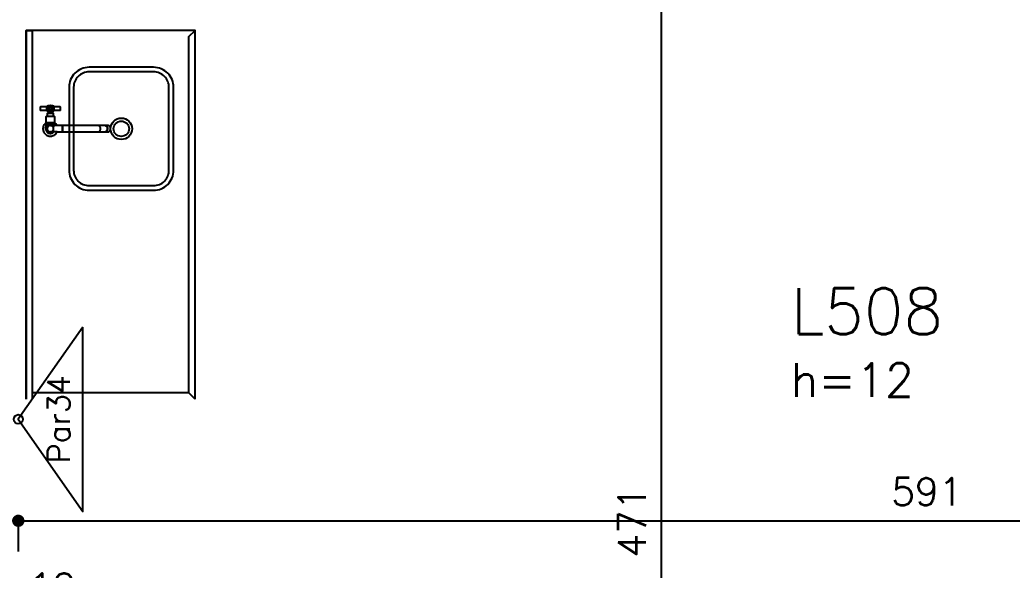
# Model space of a CAD drawing. Extents: x -14651 to 3487, y -4567 to -809.
# Drawn here: x 1484 to 1806.8, y -1929.8 to -1750.6 of the extents above; entities that cross this region are included whole.
import ezdxf
from ezdxf.enums import TextEntityAlignment as Align

# ---------------------------------------------------------------- set-up
doc = ezdxf.new("R2010")
doc.units = 0
doc.header["$LTSCALE"] = 25
for name, color, linetype in [('247', 50, 'Continuous'), ('ALVENARIA NÃO ESTRUTURAL', 242, 'Continuous'), ('COTA', 1, 'Continuous'), ('L-D', 2, 'Continuous'), ('L-N', 4, 'Continuous'), ('PROJ', 252, 'Continuous')]:
    doc.layers.add(name, color=color, linetype=linetype)
doc.styles.add('COTA', font='romans.shx')
doc.styles.get("Standard").update_dxf_attribs({"font": 'romans.shx'})
doc.dimstyles.new('forma', dxfattribs={"dimscale": 5, "dimtxt": 1.8, "dimasz": 0.8, "dimexe": 2, "dimexo": 1, "dimgap": 1, "dimtad": 1, "dimdec": 1, "dimzin": 9, "dimtxsty": 'COTA', "dimblk1": 'DOT', "dimblk2": 'DOT', "dimsah": 1, "dimcen": 0, "dimdle": 1, "dimclrd": 256, "dimclre": 256, "dimclrt": 2, "dimadec": 0, "dimazin": 0, "dimtfac": 1, "dimtdec": 0, "dimtmove": 0, "dimatfit": 3, "dimfxl": 1, "dimtolj": 1, "dimtzin": 0, "dimarcsym": 0})

# ---------------------------------------------------------------- blocks, each defined once
blk = doc.blocks.new('A$C3139355f')
at = {"layer": 'PROJ'}
for points in [[(1684.58, -1071.77), (1684.58, -951.77), (1629.58, -951.77), (1629.58, -1071.77)], [(1629.58, -1071.77), (1629.58, -951.77), (1631.58, -951.77), (1631.58, -1071.77)], [(1684.58, -1071.77), (1684.58, -951.77), (1629.58, -951.77), (1629.58, -1071.77)], [(1629.58, -1071.77), (1629.58, -951.77), (1631.58, -951.77), (1631.58, -1071.77)], [(1684.58, -1071.77), (1682.58, -1069.77), (1682.58, -953.77), (1684.58, -951.77)], [(1684.58, -1071.77), (1682.58, -1069.77), (1682.58, -953.77), (1684.58, -951.77)], [(1636.66, -976.42), (1638.36, -976.42)], [(1638.61, -979.81), (1636.41, -979.81)], [(1636.9, -978.02), (1638.12, -978.02)], [(1638.12, -978.8), (1636.9, -978.8)], [(1638.92, -981.82), (1636.1, -981.82)], [(1639.67, -982.72), (1637.58, -982.72), (1637.5, -982.72), (1637.43, -982.72), (1637.37, -982.73), (1637.32, -982.74), (1637.3, -982.74), (1637.28, -982.74), (1637.26, -982.75), (1637.24, -982.75), (1637.23, -982.76), (1637.21, -982.76), (1637.2, -982.76), (1637.18, -982.77), (1637.16, -982.78), (1637.14, -982.78), (1637.12, -982.79), (1637.11, -982.8), (1637.09, -982.8), (1637.07, -982.81), (1637.04, -982.83), (1637.01, -982.84), (1636.98, -982.86), (1636.95, -982.88), (1636.91, -982.9), (1636.86, -982.94), (1636.81, -982.99), (1636.76, -983.04), (1636.71, -983.09), (1636.66, -983.15), (1636.62, -983.21), (1636.58, -983.28), (1636.55, -983.35), (1636.52, -983.42), (1636.5, -983.49), (1636.48, -983.56), (1636.47, -983.64), (1636.46, -983.72), (1636.46, -983.79), (1636.47, -983.87), (1636.48, -983.94), (1636.49, -984.02), (1636.51, -984.09), (1636.54, -984.16), (1636.57, -984.23), (1636.61, -984.3), (1636.65, -984.36), (1636.69, -984.42), (1636.74, -984.48), (1636.78, -984.52), (1636.82, -984.56), (1636.84, -984.57), (1636.86, -984.58), (1636.87, -984.6), (1636.89, -984.61), (1636.91, -984.62), (1636.93, -984.64), (1636.95, -984.65), (1636.98, -984.67), (1637, -984.68), (1637.03, -984.7), (1637.06, -984.71), (1637.1, -984.73), (1637.18, -984.76), (1637.27, -984.78), (1637.37, -984.8), (1637.47, -984.81), (1637.58, -984.82)], [(1655.49, -982.78), (1655.63, -982.86), (1655.76, -982.96), (1655.87, -983.09), (1655.97, -983.24), (1656.03, -983.41), (1656.07, -983.58), (1656.09, -983.77), (1656.07, -983.95), (1656.03, -984.12), (1655.97, -984.29), (1655.87, -984.44), (1655.76, -984.57), (1655.63, -984.67), (1655.49, -984.75), (1655.48, -984.75)], [(1639.67, -984.82), (1637.54, -984.82)], [(1682.58, -1069.77), (1631.58, -1069.77), (1631.58, -1071.77)], [(1682.58, -1069.77), (1631.58, -1069.77), (1631.58, -1071.77)]]:
    blk.add_lwpolyline(points, dxfattribs=at)
for points in [[(1671.08, -963.77), (1650.08, -963.77, 0.414214), (1643.58, -970.27), (1643.58, -997.27, 0.414214), (1650.08, -1003.77), (1671.08, -1003.77, 0.414214), (1677.58, -997.27), (1677.58, -970.27, 0.414214)], [(1671.08, -965.27), (1650.08, -965.27, 0.414214), (1645.08, -970.27), (1645.08, -997.27, 0.414214), (1650.08, -1002.27), (1671.08, -1002.27, 0.414214), (1676.08, -997.27), (1676.08, -970.27, 0.414214)], [(1636.33, -977.86, -0.023181), (1636.35, -977.82), (1637.28, -977.82), (1637.33, -977.84), (1637.4, -977.85), (1637.49, -977.86), (1637.59, -977.85), (1637.67, -977.84), (1637.74, -977.82), (1638.66, -977.82, -0.022959), (1638.68, -977.86, -0.366689), (1638.49, -978.02), (1638.12, -978.02), (1636.9, -978.02), (1636.53, -978.02, -0.366483)], [(1636.91, -977.15), (1636.91, -977.24), (1636.91, -977.32), (1636.93, -977.39), (1636.94, -977.44), (1636.96, -977.49), (1636.99, -977.55), (1637.01, -977.59), (1637.05, -977.64), (1637.08, -977.68), (1637.13, -977.73), (1637.2, -977.78), (1637.24, -977.81), (1637.28, -977.82), (1637.29, -977.78), (1637.3, -977.73, 0.192103), (1637.71, -977.73), (1637.72, -977.78), (1637.74, -977.82), (1637.79, -977.8), (1637.83, -977.77), (1637.87, -977.74), (1637.91, -977.7), (1637.95, -977.67), (1637.99, -977.61), (1638.04, -977.52), (1638.08, -977.44), (1638.09, -977.37), (1638.1, -977.32), (1638.11, -977.27), (1638.11, -977.22), (1638.1, -977.15), (1638.09, -977.07), (1638.07, -977), (1638.05, -976.95), (1638.03, -976.9), (1638, -976.85), (1637.97, -976.81), (1637.92, -976.75), (1637.85, -976.68), (1637.77, -976.63), (1637.68, -976.6), (1637.6, -976.58), (1637.54, -976.57), (1637.48, -976.57), (1637.42, -976.58), (1637.37, -976.59), (1637.31, -976.61), (1637.25, -976.64), (1637.18, -976.67), (1637.14, -976.71), (1637.1, -976.74), (1637.07, -976.78), (1637.04, -976.82), (1637, -976.88), (1636.96, -976.96), (1636.93, -977.05)], [(1637.73, -977.73), (1637.73, -977.73, 0.017847), (1637.76, -977.71), (1637.75, -977.72, 0.017789), (1637.79, -977.7), (1637.78, -977.7, 0.021587), (1637.82, -977.68), (1637.81, -977.68, 0.027178), (1637.86, -977.65), (1637.85, -977.65, 0.016694), (1637.88, -977.63), (1637.88, -977.63, 0.029524), (1637.92, -977.58), (1637.92, -977.59, 0.024437), (1637.95, -977.55), (1637.94, -977.56, 0.02481), (1637.98, -977.51), (1637.97, -977.52, 0.023752), (1638, -977.48), (1637.99, -977.49, 0.022023), (1638.01, -977.44), (1638.01, -977.45, 0.022441), (1638.03, -977.41), (1638.02, -977.42, 0.022868), (1638.04, -977.37), (1638.04, -977.38, 0.020181), (1638.05, -977.33), (1638.05, -977.34, 0.015814), (1638.05, -977.31), (1638.05, -977.31, 0.015915), (1638.06, -977.28), (1638.05, -977.29, 0.025741), (1638.06, -977.23), (1638.06, -977.23, 0.018498), (1638.06, -977.19), (1638.06, -977.2, 0.017313), (1638.06, -977.16), (1638.06, -977.17, 0.018157), (1638.05, -977.13), (1638.05, -977.14, 0.018149), (1638.04, -977.1), (1638.05, -977.11, 0.018439), (1638.04, -977.07), (1638.04, -977.07, 0.018647), (1638.03, -977.04), (1638.03, -977.04, 0.018581), (1638.01, -977.01), (1638.02, -977.01, 0.021766), (1638, -976.97), (1638, -976.98, 0.026407), (1637.97, -976.93), (1637.98, -976.94, 0.026609), (1637.95, -976.89), (1637.95, -976.9, 0.026914), (1637.92, -976.85), (1637.93, -976.86, 0.025672), (1637.89, -976.82), (1637.89, -976.83, 0.023779), (1637.85, -976.79), (1637.86, -976.8, 0.024124), (1637.82, -976.77), (1637.83, -976.77, 0.024539), (1637.78, -976.75), (1637.79, -976.75, 0.024082), (1637.75, -976.73), (1637.76, -976.73, 0.023177), (1637.71, -976.71), (1637.72, -976.71, 0.023669), (1637.67, -976.7), (1637.68, -976.7, 0.024126), (1637.63, -976.68), (1637.64, -976.69, 0.020906), (1637.59, -976.68), (1637.6, -976.68, 0.015716), (1637.57, -976.67), (1637.57, -976.68, 0.01579), (1637.54, -976.67), (1637.55, -976.67, 0.016075), (1637.51, -976.67), (1637.52, -976.67, 0.016281), (1637.48, -976.67), (1637.49, -976.67, 0.016316), (1637.45, -976.67), (1637.46, -976.67, 0.01533), (1637.43, -976.68), (1637.43, -976.68, 0.013711), (1637.4, -976.68), (1637.41, -976.68, 0.013749), (1637.38, -976.69), (1637.39, -976.68, 0.013768), (1637.36, -976.69), (1637.36, -976.69, 0.015624), (1637.33, -976.7), (1637.34, -976.7, 0.018303), (1637.3, -976.71), (1637.31, -976.71, 0.018249), (1637.27, -976.73), (1637.28, -976.72, 0.018455), (1637.24, -976.74), (1637.25, -976.74, 0.018647), (1637.21, -976.76), (1637.22, -976.75, 0.018591), (1637.19, -976.78), (1637.19, -976.77, 0.021186), (1637.15, -976.8), (1637.16, -976.79, 0.025016), (1637.12, -976.83), (1637.13, -976.82, 0.025258), (1637.09, -976.86), (1637.1, -976.85, 0.025603), (1637.06, -976.9), (1637.07, -976.89, 0.024312), (1637.04, -976.93), (1637.04, -976.92, 0.022281), (1637.02, -976.96), (1637.02, -976.96, 0.022662), (1637, -977), (1637.01, -976.99, 0.023081), (1636.99, -977.04), (1636.99, -977.03, 0.023127), (1636.98, -977.08), (1636.98, -977.07, 0.022918), (1636.97, -977.12), (1636.97, -977.11, 0.020264), (1636.96, -977.15), (1636.96, -977.14, 0.015918), (1636.96, -977.18), (1636.96, -977.17, 0.015999), (1636.96, -977.21), (1636.96, -977.2, 0.556946)], [(1637.06, -977.22, 1), (1637.96, -977.22, 1)], [(1636.3, -981.82), (1636.3, -981.92), (1636, -981.92), (1636, -983.74), (1636, -983.72), (1636.01, -983.72), (1636.01, -983.89), (1636.05, -984.13), (1636.13, -984.36), (1636.24, -984.58), (1636.39, -984.77), (1636.57, -984.94), (1636.72, -985.05), (1636.94, -985.16), (1637.17, -985.23), (1637.41, -985.27), (1637.51, -985.27), (1637.75, -985.25), (1637.99, -985.19), (1638.21, -985.09), (1638.3, -985.05), (1638.49, -984.9), (1638.58, -984.82), (1637.56, -984.82), (1637.55, -984.81, 0.956818), (1637.56, -982.72), (1637.57, -982.72, 0.005512), (1637.54, -982.72), (1637.58, -982.72), (1639.01, -982.72), (1639.01, -981.92), (1638.71, -981.92), (1638.71, -981.82)]]:
    blk.add_lwpolyline(points, format="xyb", close=True, dxfattribs=at)
for points in [[(1636.26, -976.72), (1636.27, -976.74), (1636.28, -976.76), (1636.29, -976.78), (1636.3, -976.81), (1636.32, -976.84), (1636.33, -976.87), (1636.35, -976.91), (1636.36, -976.95), (1636.37, -976.98), (1636.38, -977.01), (1636.39, -977.04), (1636.39, -977.06), (1636.4, -977.08), (1636.4, -977.11), (1636.4, -977.14), (1636.41, -977.17), (1636.41, -977.2), (1636.41, -977.22), (1636.41, -977.25), (1636.41, -977.28), (1636.4, -977.31), (1636.4, -977.35), (1636.39, -977.39), (1636.38, -977.42), (1636.37, -977.46), (1636.36, -977.5), (1636.35, -977.53), (1636.34, -977.57), (1636.32, -977.6), (1636.31, -977.63), (1636.29, -977.66), (1636.28, -977.68), (1636.27, -977.7), (1636.26, -977.72), (1636.25, -977.73), (1636.26, -977.73), (1636.28, -977.74), (1636.3, -977.74), (1636.31, -977.75), (1636.32, -977.76), (1636.34, -977.78), (1636.34, -977.79), (1636.35, -977.81), (1636.35, -977.82), (1636.37, -977.77), (1636.4, -977.72), (1636.42, -977.65), (1636.45, -977.57), (1636.47, -977.48), (1636.48, -977.39), (1636.49, -977.3), (1636.49, -977.21), (1636.49, -977.13), (1636.48, -977.06), (1636.47, -977), (1636.46, -976.95), (1636.45, -976.9), (1636.44, -976.85), (1636.42, -976.79), (1636.39, -976.72), (1636.37, -976.66), (1636.35, -976.61), (1636.34, -976.59), (1636.35, -976.61), (1636.35, -976.63), (1636.36, -976.65), (1636.37, -976.67), (1636.39, -976.7), (1636.4, -976.73), (1636.41, -976.77), (1636.42, -976.81), (1636.44, -976.85), (1636.45, -976.9), (1636.46, -976.95), (1636.47, -977), (1636.48, -977.04), (1636.49, -977.07), (1636.49, -977.11), (1636.49, -977.15), (1636.49, -977.19), (1636.49, -977.22), (1636.49, -977.27), (1636.49, -977.32), (1636.49, -977.37), (1636.48, -977.42), (1636.47, -977.46), (1636.46, -977.5), (1636.45, -977.55), (1636.44, -977.59), (1636.43, -977.63), (1636.41, -977.67), (1636.4, -977.7), (1636.39, -977.74), (1636.38, -977.76), (1636.37, -977.79), (1636.36, -977.81), (1636.35, -977.82), (1636.34, -977.78), (1636.3, -977.74), (1636.26, -977.73), (1636.28, -977.69), (1636.3, -977.64), (1636.33, -977.58), (1636.36, -977.51), (1636.38, -977.44), (1636.4, -977.37), (1636.41, -977.29), (1636.41, -977.24), (1636.41, -977.18), (1636.4, -977.13), (1636.39, -977.06), (1636.38, -976.99), (1636.36, -976.93), (1636.33, -976.86), (1636.3, -976.8), (1636.27, -976.74)], [(1638.53, -977.05), (1638.52, -977.12), (1638.52, -977.18), (1638.52, -977.23), (1638.52, -977.29), (1638.53, -977.37), (1638.54, -977.44), (1638.55, -977.5), (1638.56, -977.55), (1638.58, -977.61), (1638.61, -977.69), (1638.63, -977.76), (1638.66, -977.82), (1638.67, -977.8), (1638.66, -977.82), (1638.66, -977.81), (1638.65, -977.8), (1638.64, -977.77), (1638.63, -977.74), (1638.62, -977.71), (1638.6, -977.68), (1638.59, -977.64), (1638.58, -977.59), (1638.56, -977.55), (1638.55, -977.5), (1638.54, -977.44), (1638.53, -977.39), (1638.53, -977.35), (1638.52, -977.31), (1638.52, -977.28), (1638.52, -977.23), (1638.52, -977.18), (1638.52, -977.12), (1638.53, -977.07), (1638.54, -977.03), (1638.54, -976.99), (1638.55, -976.94), (1638.56, -976.9), (1638.57, -976.86), (1638.59, -976.82), (1638.6, -976.78), (1638.61, -976.74), (1638.63, -976.71), (1638.64, -976.67), (1638.65, -976.65), (1638.66, -976.64), (1638.67, -976.61), (1638.68, -976.59), (1638.66, -976.62), (1638.64, -976.67), (1638.62, -976.72), (1638.59, -976.8), (1638.57, -976.88), (1638.55, -976.96)], [(1638.74, -977.69), (1638.72, -977.66), (1638.71, -977.64), (1638.7, -977.61), (1638.68, -977.57), (1638.67, -977.53), (1638.65, -977.5), (1638.64, -977.45), (1638.63, -977.42), (1638.62, -977.39), (1638.62, -977.36), (1638.61, -977.33), (1638.61, -977.3), (1638.61, -977.27), (1638.61, -977.24), (1638.61, -977.21), (1638.61, -977.18), (1638.61, -977.15), (1638.61, -977.12), (1638.62, -977.1), (1638.62, -977.06), (1638.63, -977.02), (1638.64, -976.98), (1638.65, -976.95), (1638.67, -976.91), (1638.68, -976.88), (1638.69, -976.85), (1638.71, -976.82), (1638.71, -976.81), (1638.72, -976.78), (1638.74, -976.76), (1638.75, -976.74), (1638.75, -976.73), (1638.77, -976.7), (1638.78, -976.68), (1638.76, -976.71), (1638.74, -976.75), (1638.71, -976.8), (1638.69, -976.86), (1638.66, -976.93), (1638.64, -977), (1638.62, -977.08), (1638.61, -977.14), (1638.61, -977.19), (1638.61, -977.25), (1638.61, -977.31), (1638.62, -977.38), (1638.64, -977.44), (1638.66, -977.51), (1638.69, -977.59), (1638.72, -977.65), (1638.74, -977.7), (1638.75, -977.72), (1638.75, -977.71)], [(1641.58, -982.81), (1641.55, -982.87), (1641.52, -982.95), (1641.5, -983.02), (1641.49, -983.08), (1641.48, -983.14), (1641.47, -983.2), (1641.46, -983.27), (1641.45, -983.35), (1641.44, -983.42), (1641.44, -983.51), (1641.43, -983.59), (1641.43, -983.68), (1641.43, -983.77), (1641.43, -983.85), (1641.43, -983.94), (1641.44, -984.02), (1641.44, -984.11), (1641.45, -984.18), (1641.46, -984.26), (1641.47, -984.33), (1641.48, -984.4), (1641.49, -984.46), (1641.5, -984.51), (1641.52, -984.58), (1641.55, -984.66), (1641.58, -984.72), (1641.61, -984.77), (1641.64, -984.8), (1641.66, -984.81), (1641.64, -984.8), (1641.63, -984.79), (1641.61, -984.77), (1641.6, -984.76), (1641.59, -984.73), (1641.57, -984.71), (1641.56, -984.68), (1641.55, -984.64), (1641.53, -984.61), (1641.52, -984.56), (1641.5, -984.51), (1641.49, -984.46), (1641.48, -984.4), (1641.47, -984.33), (1641.46, -984.26), (1641.45, -984.18), (1641.44, -984.11), (1641.44, -984.02), (1641.43, -983.94), (1641.43, -983.85), (1641.43, -983.77), (1641.43, -983.68), (1641.43, -983.59), (1641.44, -983.51), (1641.44, -983.42), (1641.45, -983.35), (1641.46, -983.27), (1641.47, -983.2), (1641.48, -983.14), (1641.49, -983.08), (1641.5, -983.02), (1641.52, -982.97), (1641.53, -982.93), (1641.55, -982.89), (1641.56, -982.85), (1641.57, -982.82), (1641.59, -982.8), (1641.6, -982.77), (1641.61, -982.76), (1641.63, -982.74), (1641.66, -982.72), (1641.67, -982.72), (1641.64, -982.73), (1641.61, -982.76)]]:
    blk.add_lwpolyline(points, close=True, dxfattribs=at)
blk.add_polyline3d([(1656.2, -982.73, 0), (1655.33, -982.73, 0), (1655.18, -982.72, 0), (1652.92, -982.72, 0), (1639.67, -982.72, 0), (1639.52, -982.45, 0), (1639.33, -982.2, 0), (1639.11, -981.98, 0), (1638.92, -981.82, 0), (1638.99, -981.82, 0), (1638.99, -979.91, 0), (1638.89, -979.81, 0), (1638.61, -979.81, 0), (1638.51, -979.71, 0), (1638.51, -978.8, 0), (1638.12, -978.8, 0), (1638.12, -978.02, 0), (1638.48, -978.02, 0), (1638.68, -977.86, 0), (1638.78, -977.77, 0), (1640.71, -977.77, 0), (1640.81, -977.67, 0), (1640.81, -976.77, 0), (1640.71, -976.67, 0), (1638.78, -976.67, 0), (1638.68, -976.57, 0), (1638.68, -976.52, 0), (1638.58, -976.42, 0), (1638.36, -976.42, 0), (1638.36, -976.32, 0), (1637.6, -976.24, 0), (1637.42, -976.24, 0), (1636.66, -976.32, 0), (1636.66, -976.42, 0), (1636.43, -976.42, 0), (1636.33, -976.52, 0), (1636.33, -976.57, 0), (1636.23, -976.67, 0), (1634.3, -976.67, 0), (1634.2, -976.77, 0), (1634.2, -977.67, 0), (1634.3, -977.77, 0), (1636.23, -977.77, 0), (1636.33, -977.86, 0), (1636.53, -978.02, 0), (1636.9, -978.02, 0), (1636.9, -978.8, 0), (1636.51, -978.8, 0), (1636.51, -979.71, 0), (1636.41, -979.81, 0), (1636.13, -979.81, 0), (1636.03, -979.91, 0), (1636.03, -981.82, 0), (1636.1, -981.82, 0), (1635.86, -982.01, 0), (1635.65, -982.24, 0), (1635.47, -982.49, 0), (1635.32, -982.77, 0), (1635.21, -983.06, 0), (1635.14, -983.36, 0), (1635.1, -983.67, 0), (1635.1, -983.77, 0), (1635.12, -984.07, 0), (1635.18, -984.38, 0), (1635.28, -984.67, 0), (1635.42, -984.95, 0), (1635.59, -985.21, 0), (1635.79, -985.45, 0), (1636.02, -985.65, 0), (1636.27, -985.83, 0), (1636.55, -985.97, 0), (1636.84, -986.08, 0), (1637.14, -986.14, 0), (1637.45, -986.17, 0), (1637.51, -986.17, 0), (1637.82, -986.15, 0), (1638.12, -986.09, 0), (1638.42, -985.99, 0), (1638.69, -985.86, 0), (1638.95, -985.69, 0), (1639.19, -985.49, 0), (1639.4, -985.25, 0), (1639.57, -985, 0), (1639.67, -984.82, 0), (1652.92, -984.82, 0), (1655.18, -984.82, 0), (1655.33, -984.8, 0), (1656.2, -984.8, 0), (1656.36, -984.78, 0), (1656.51, -984.74, 0), (1656.65, -984.66, 0), (1656.78, -984.56, 0), (1656.89, -984.43, 0), (1656.98, -984.28, 0), (1657.05, -984.12, 0), (1657.09, -983.95, 0), (1657.1, -983.77, 0), (1657.09, -983.59, 0), (1657.05, -983.41, 0), (1656.98, -983.25, 0), (1656.89, -983.1, 0), (1656.78, -982.97, 0), (1656.65, -982.87, 0), (1656.51, -982.79, 0), (1656.36, -982.75, 0), (1656.2, -982.73, 0)], close=True, dxfattribs=at)
for points in [[(1636.25, -977.73, 0), (1636.26, -977.72, 0), (1636.27, -977.7, 0), (1636.28, -977.68, 0), (1636.29, -977.66, 0), (1636.31, -977.63, 0), (1636.32, -977.6, 0), (1636.34, -977.57, 0), (1636.35, -977.53, 0), (1636.36, -977.5, 0), (1636.37, -977.46, 0), (1636.38, -977.42, 0), (1636.39, -977.39, 0), (1636.4, -977.35, 0), (1636.4, -977.31, 0), (1636.41, -977.28, 0), (1636.41, -977.25, 0), (1636.41, -977.22, 0), (1636.41, -977.2, 0), (1636.41, -977.17, 0), (1636.4, -977.14, 0), (1636.4, -977.11, 0), (1636.4, -977.08, 0), (1636.39, -977.06, 0), (1636.39, -977.04, 0), (1636.38, -977.01, 0), (1636.37, -976.98, 0), (1636.36, -976.95, 0), (1636.35, -976.91, 0), (1636.33, -976.87, 0), (1636.32, -976.84, 0), (1636.3, -976.81, 0), (1636.29, -976.78, 0), (1636.28, -976.76, 0), (1636.27, -976.74, 0), (1636.26, -976.72, 0), (1636.25, -976.7, 0), (1636.24, -976.69, 0), (1636.24, -976.68, 0), (1636.23, -976.68, 0), (1636.23, -976.67, 0), (1636.23, -976.67, 0)], [(1636.35, -977.82, 0), (1636.35, -977.81, 0), (1636.34, -977.79, 0), (1636.34, -977.78, 0), (1636.32, -977.76, 0), (1636.31, -977.75, 0), (1636.3, -977.74, 0), (1636.28, -977.74, 0), (1636.26, -977.73, 0), (1636.25, -977.73, 0)], [(1636.33, -976.57, 0), (1636.33, -976.57, 0), (1636.33, -976.58, 0), (1636.34, -976.58, 0), (1636.34, -976.59, 0), (1636.35, -976.61, 0), (1636.35, -976.63, 0), (1636.36, -976.65, 0), (1636.37, -976.67, 0), (1636.39, -976.7, 0), (1636.4, -976.73, 0), (1636.41, -976.77, 0), (1636.42, -976.81, 0), (1636.44, -976.85, 0), (1636.45, -976.9, 0), (1636.46, -976.95, 0), (1636.47, -977, 0), (1636.48, -977.04, 0), (1636.49, -977.07, 0), (1636.49, -977.11, 0), (1636.49, -977.15, 0), (1636.49, -977.19, 0), (1636.49, -977.22, 0), (1636.49, -977.27, 0), (1636.49, -977.32, 0), (1636.49, -977.37, 0), (1636.48, -977.42, 0), (1636.47, -977.46, 0), (1636.46, -977.5, 0), (1636.45, -977.55, 0), (1636.44, -977.59, 0), (1636.43, -977.63, 0), (1636.41, -977.67, 0), (1636.4, -977.7, 0), (1636.39, -977.74, 0), (1636.38, -977.76, 0), (1636.37, -977.79, 0), (1636.36, -977.81, 0), (1636.35, -977.82, 0)], [(1637.28, -977.82, 0), (1637.25, -977.81, 0), (1637.23, -977.8, 0), (1637.21, -977.79, 0), (1637.19, -977.77, 0), (1637.15, -977.74, 0), (1637.11, -977.71, 0), (1637.08, -977.68, 0), (1637.05, -977.64, 0), (1637.01, -977.59, 0), (1636.99, -977.55, 0), (1636.96, -977.49, 0), (1636.94, -977.44, 0), (1636.93, -977.41, 0), (1636.92, -977.37, 0), (1636.92, -977.33, 0), (1636.91, -977.3, 0), (1636.91, -977.26, 0), (1636.91, -977.22, 0), (1636.91, -977.17, 0), (1636.91, -977.12, 0), (1636.92, -977.08, 0), (1636.93, -977.03, 0), (1636.95, -976.98, 0), (1636.97, -976.94, 0), (1636.99, -976.9, 0), (1637.01, -976.86, 0), (1637.04, -976.82, 0), (1637.07, -976.78, 0), (1637.1, -976.74, 0), (1637.14, -976.71, 0), (1637.17, -976.68, 0), (1637.2, -976.66, 0), (1637.23, -976.65, 0), (1637.26, -976.63, 0), (1637.3, -976.61, 0), (1637.33, -976.6, 0), (1637.36, -976.59, 0), (1637.38, -976.59, 0), (1637.41, -976.58, 0), (1637.43, -976.58, 0), (1637.46, -976.57, 0), (1637.49, -976.57, 0), (1637.52, -976.57, 0), (1637.55, -976.57, 0), (1637.59, -976.58, 0), (1637.62, -976.58, 0), (1637.66, -976.59, 0), (1637.7, -976.61, 0), (1637.75, -976.63, 0), (1637.79, -976.65, 0), (1637.83, -976.67, 0), (1637.87, -976.7, 0), (1637.9, -976.73, 0), (1637.94, -976.77, 0), (1637.97, -976.81, 0), (1638, -976.85, 0), (1638.03, -976.9, 0), (1638.05, -976.95, 0), (1638.07, -977, 0), (1638.09, -977.05, 0), (1638.1, -977.09, 0), (1638.1, -977.13, 0), (1638.11, -977.17, 0), (1638.11, -977.22, 0), (1638.11, -977.27, 0), (1638.1, -977.32, 0), (1638.09, -977.37, 0), (1638.08, -977.41, 0), (1638.07, -977.46, 0), (1638.05, -977.5, 0), (1638.03, -977.54, 0), (1638, -977.59, 0), (1637.98, -977.63, 0), (1637.95, -977.67, 0), (1637.91, -977.7, 0), (1637.87, -977.74, 0), (1637.83, -977.77, 0), (1637.8, -977.79, 0), (1637.77, -977.81, 0), (1637.74, -977.82, 0)], [(1638.06, -977.22, 0), (1638.06, -977.21, 0), (1638.06, -977.18, 0), (1638.05, -977.15, 0), (1638.05, -977.11, 0), (1638.04, -977.08, 0), (1638.03, -977.05, 0), (1638.02, -977.02, 0), (1638.01, -976.99, 0), (1637.99, -976.95, 0), (1637.96, -976.91, 0), (1637.93, -976.87, 0), (1637.9, -976.84, 0), (1637.87, -976.81, 0), (1637.84, -976.78, 0), (1637.8, -976.76, 0), (1637.76, -976.73, 0), (1637.73, -976.72, 0), (1637.69, -976.7, 0), (1637.65, -976.69, 0), (1637.61, -976.68, 0), (1637.58, -976.68, 0), (1637.55, -976.67, 0), (1637.52, -976.67, 0), (1637.5, -976.67, 0), (1637.47, -976.67, 0), (1637.44, -976.68, 0), (1637.42, -976.68, 0), (1637.39, -976.68, 0), (1637.37, -976.69, 0), (1637.34, -976.7, 0), (1637.31, -976.71, 0), (1637.28, -976.72, 0), (1637.26, -976.73, 0), (1637.23, -976.75, 0), (1637.2, -976.77, 0), (1637.17, -976.78, 0), (1637.14, -976.81, 0), (1637.11, -976.84, 0), (1637.08, -976.88, 0), (1637.05, -976.91, 0), (1637.03, -976.95, 0), (1637.01, -976.98, 0), (1636.99, -977.02, 0), (1636.98, -977.06, 0), (1636.97, -977.1, 0), (1636.96, -977.14, 0), (1636.96, -977.16, 0), (1636.96, -977.19, 0), (1636.96, -977.22, 0), (1636.96, -977.22, 0)], [(1637.3, -977.73, 0), (1637.3, -977.73, 0), (1637.3, -977.74, 0), (1637.3, -977.75, 0), (1637.3, -977.76, 0), (1637.3, -977.77, 0), (1637.29, -977.78, 0), (1637.29, -977.8, 0), (1637.28, -977.81, 0), (1637.28, -977.82, 0)], [(1637.74, -977.82, 0), (1637.69, -977.84, 0), (1637.65, -977.84, 0), (1637.61, -977.85, 0), (1637.56, -977.86, 0), (1637.52, -977.86, 0), (1637.47, -977.86, 0), (1637.43, -977.85, 0), (1637.38, -977.85, 0), (1637.33, -977.84, 0), (1637.28, -977.82, 0)], [(1637.74, -977.82, 0), (1637.73, -977.81, 0), (1637.73, -977.79, 0), (1637.72, -977.78, 0), (1637.72, -977.76, 0), (1637.72, -977.75, 0), (1637.71, -977.74, 0), (1637.72, -977.74, 0), (1637.72, -977.73, 0), (1637.72, -977.73, 0)], [(1637.72, -977.73, 0), (1637.75, -977.72, 0), (1637.77, -977.7, 0), (1637.8, -977.69, 0), (1637.84, -977.66, 0), (1637.88, -977.63, 0), (1637.88, -977.63, 0), (1637.91, -977.6, 0), (1637.94, -977.57, 0), (1637.96, -977.53, 0), (1637.99, -977.49, 0), (1638, -977.46, 0), (1638.02, -977.42, 0), (1638.03, -977.39, 0), (1638.04, -977.35, 0), (1638.05, -977.32, 0), (1638.05, -977.29, 0), (1638.06, -977.26, 0), (1638.06, -977.24, 0), (1638.06, -977.22, 0)], [(1638.66, -977.82, 0), (1638.66, -977.81, 0), (1638.65, -977.8, 0), (1638.64, -977.77, 0), (1638.63, -977.74, 0), (1638.62, -977.71, 0), (1638.6, -977.68, 0), (1638.59, -977.64, 0), (1638.58, -977.59, 0), (1638.56, -977.55, 0), (1638.55, -977.5, 0), (1638.54, -977.44, 0), (1638.53, -977.39, 0), (1638.53, -977.35, 0), (1638.52, -977.31, 0), (1638.52, -977.28, 0), (1638.52, -977.23, 0), (1638.52, -977.18, 0), (1638.52, -977.12, 0), (1638.53, -977.07, 0), (1638.54, -977.03, 0), (1638.54, -976.99, 0), (1638.55, -976.94, 0), (1638.56, -976.9, 0), (1638.57, -976.86, 0), (1638.59, -976.82, 0), (1638.6, -976.78, 0), (1638.61, -976.74, 0), (1638.63, -976.71, 0), (1638.64, -976.67, 0), (1638.65, -976.65, 0), (1638.66, -976.64, 0), (1638.66, -976.62, 0), (1638.67, -976.61, 0), (1638.67, -976.6, 0), (1638.68, -976.59, 0), (1638.68, -976.58, 0), (1638.68, -976.57, 0), (1638.68, -976.57, 0), (1638.68, -976.57, 0)], [(1638.78, -976.67, 0), (1638.78, -976.67, 0), (1638.78, -976.67, 0), (1638.78, -976.68, 0), (1638.78, -976.68, 0), (1638.77, -976.69, 0), (1638.77, -976.7, 0), (1638.76, -976.71, 0), (1638.75, -976.73, 0), (1638.75, -976.74, 0), (1638.74, -976.76, 0), (1638.72, -976.78, 0), (1638.71, -976.81, 0), (1638.71, -976.82, 0), (1638.69, -976.85, 0), (1638.68, -976.88, 0), (1638.67, -976.91, 0), (1638.65, -976.95, 0), (1638.64, -976.98, 0), (1638.63, -977.02, 0), (1638.62, -977.06, 0), (1638.62, -977.1, 0), (1638.61, -977.12, 0), (1638.61, -977.15, 0), (1638.61, -977.18, 0), (1638.61, -977.21, 0), (1638.61, -977.24, 0), (1638.61, -977.27, 0), (1638.61, -977.3, 0), (1638.61, -977.33, 0), (1638.62, -977.36, 0), (1638.62, -977.39, 0), (1638.63, -977.42, 0), (1638.64, -977.45, 0), (1638.65, -977.5, 0), (1638.67, -977.53, 0), (1638.68, -977.57, 0), (1638.7, -977.61, 0), (1638.71, -977.64, 0), (1638.72, -977.66, 0), (1638.74, -977.69, 0), (1638.75, -977.71, 0), (1638.75, -977.72, 0), (1638.76, -977.73, 0)], [(1638.76, -977.73, 0), (1638.74, -977.73, 0), (1638.73, -977.74, 0), (1638.71, -977.75, 0), (1638.7, -977.76, 0), (1638.69, -977.77, 0), (1638.68, -977.78, 0), (1638.67, -977.8, 0), (1638.66, -977.81, 0), (1638.66, -977.82, 0)], [(1636, -983.72, 0), (1636.01, -983.7, 0), (1636.01, -983.65, 0), (1636.01, -983.58, 0), (1636.02, -983.47, 0), (1636.05, -983.32, 0), (1636.09, -983.17, 0), (1636.14, -983.02, 0), (1636.21, -982.86, 0), (1636.29, -982.71, 0), (1636.39, -982.56, 0), (1636.47, -982.46, 0), (1636.56, -982.37, 0), (1636.62, -982.31, 0), (1636.69, -982.25, 0), (1636.76, -982.2, 0), (1636.84, -982.15, 0), (1636.91, -982.11, 0), (1637, -982.07, 0), (1637.08, -982.04, 0), (1637.17, -982.01, 0), (1637.26, -981.99, 0), (1637.32, -981.98, 0), (1637.38, -981.97, 0), (1637.44, -981.96, 0), (1637.5, -981.96, 0), (1637.57, -981.96, 0), (1637.63, -981.97, 0), (1637.69, -981.98, 0), (1637.75, -981.99, 0), (1637.81, -982, 0), (1637.88, -982.02, 0), (1637.95, -982.04, 0), (1638.01, -982.07, 0), (1638.11, -982.11, 0), (1638.2, -982.16, 0), (1638.29, -982.23, 0), (1638.39, -982.3, 0), (1638.47, -982.38, 0), (1638.55, -982.47, 0), (1638.63, -982.56, 0), (1638.7, -982.66, 0), (1638.73, -982.72, 0)], [(1638.58, -982.72, 0), (1638.4, -982.55, 0), (1638.19, -982.43, 0), (1637.96, -982.33, 0), (1637.72, -982.28, 0), (1637.48, -982.26, 0), (1637.24, -982.29, 0), (1637, -982.35, 0), (1636.78, -982.45, 0), (1636.57, -982.59, 0), (1636.39, -982.76, 0), (1636.24, -982.95, 0), (1636.13, -983.17, 0), (1636.05, -983.4, 0), (1636.01, -983.64, 0), (1636.01, -983.89, 0), (1636.05, -984.13, 0), (1636.13, -984.36, 0), (1636.24, -984.58, 0), (1636.39, -984.77, 0), (1636.57, -984.94, 0), (1636.72, -985.05, 0)], [(1641.69, -984.82, 0), (1641.67, -984.81, 0), (1641.66, -984.81, 0), (1641.64, -984.8, 0), (1641.63, -984.79, 0), (1641.61, -984.77, 0), (1641.6, -984.76, 0), (1641.59, -984.73, 0), (1641.57, -984.71, 0), (1641.56, -984.68, 0), (1641.55, -984.64, 0), (1641.53, -984.61, 0), (1641.52, -984.56, 0), (1641.5, -984.51, 0), (1641.49, -984.46, 0), (1641.48, -984.4, 0), (1641.47, -984.33, 0), (1641.46, -984.26, 0), (1641.45, -984.18, 0), (1641.44, -984.11, 0), (1641.44, -984.02, 0), (1641.43, -983.94, 0), (1641.43, -983.85, 0), (1641.43, -983.77, 0), (1641.43, -983.68, 0), (1641.43, -983.59, 0), (1641.44, -983.51, 0), (1641.44, -983.42, 0), (1641.45, -983.35, 0), (1641.46, -983.27, 0), (1641.47, -983.2, 0), (1641.48, -983.14, 0), (1641.49, -983.08, 0), (1641.5, -983.02, 0), (1641.52, -982.97, 0), (1641.53, -982.93, 0), (1641.55, -982.89, 0), (1641.56, -982.85, 0), (1641.57, -982.82, 0), (1641.59, -982.8, 0), (1641.6, -982.77, 0), (1641.61, -982.76, 0), (1641.63, -982.74, 0), (1641.64, -982.73, 0), (1641.66, -982.72, 0), (1641.67, -982.72, 0), (1641.69, -982.72, 0)], [(1652.92, -984.82, 0), (1652.93, -984.82, 0), (1653.01, -984.81, 0), (1653.09, -984.8, 0), (1653.16, -984.78, 0), (1653.24, -984.75, 0), (1653.31, -984.72, 0), (1653.37, -984.68, 0), (1653.44, -984.63, 0), (1653.5, -984.58, 0), (1653.56, -984.52, 0), (1653.61, -984.46, 0), (1653.66, -984.39, 0), (1653.71, -984.31, 0), (1653.74, -984.23, 0), (1653.77, -984.16, 0), (1653.8, -984.07, 0), (1653.82, -983.98, 0), (1653.83, -983.9, 0), (1653.84, -983.81, 0), (1653.84, -983.72, 0), (1653.83, -983.63, 0), (1653.82, -983.55, 0), (1653.8, -983.46, 0), (1653.77, -983.38, 0), (1653.74, -983.29, 0), (1653.7, -983.22, 0), (1653.66, -983.15, 0), (1653.61, -983.08, 0), (1653.56, -983.01, 0), (1653.5, -982.95, 0), (1653.44, -982.9, 0), (1653.38, -982.85, 0), (1653.31, -982.81, 0), (1653.23, -982.78, 0), (1653.16, -982.75, 0), (1653.09, -982.73, 0), (1653.01, -982.72, 0), (1652.93, -982.72, 0), (1652.92, -982.72, 0)], [(1655.45, -984.77, 0), (1655.59, -984.71, 0), (1655.73, -984.62, 0), (1655.85, -984.51, 0), (1655.95, -984.37, 0), (1656.03, -984.22, 0), (1656.09, -984.05, 0), (1656.12, -983.87, 0), (1656.12, -983.69, 0), (1656.1, -983.51, 0), (1656.04, -983.34, 0), (1655.97, -983.18, 0), (1655.87, -983.04, 0), (1655.75, -982.93, 0), (1655.62, -982.83, 0), (1655.47, -982.77, 0), (1655.45, -982.76, 0)], [(1636.72, -985.05, 0), (1636.94, -985.16, 0), (1637.17, -985.23, 0), (1637.41, -985.27, 0), (1637.51, -985.27, 0)], [(1637.51, -985.27, 0), (1637.75, -985.25, 0), (1637.99, -985.19, 0), (1638.21, -985.09, 0), (1638.3, -985.05, 0)], [(1638.3, -985.05, 0), (1638.49, -984.9, 0), (1638.58, -984.82, 0)]]:
    blk.add_polyline3d(points, dxfattribs=at)
for centre, radius in [((1637.51, -977.22), 0.551), ((1637.51, -977.22), 0.451), ((1660.58, -983.77), 3.5), ((1660.58, -983.77), 2.5)]:
    blk.add_circle(centre, radius, dxfattribs=at)
for centre, radius, start, end in [((1636.56, -977.91), 0.352, 150.1276, 157.7217), ((1636.7, -978.05), 0.416, 146.2686, 151.5782), ((1637.51, -977.22), 0.551, 180.0005, 247.5122), ((1637.51, -977.22), 0.551, 247.5302, 292.479), ((1638.31, -978.06), 0.419, 28.4382, 33.6982), ((1638.45, -977.91), 0.352, 22.2747, 29.856), ((1637.51, -983.77), 1.3, 53.7744, 306.2239), ((1637.51, -983.77), 1.2, 60.8871, 299.1104), ((1637.51, -983.77), 1.05, 271.7501, 88.7731)]:
    blk.add_arc(centre, radius, start, end, dxfattribs=at)
blk = doc.blocks.new('_Dot')
at = {"color": 0, "linetype": 'ByBlock', "lineweight": -2}
blk.add_line((-0.5, 0), (-1, 0), dxfattribs=at)
at = {"color": 0, "linetype": 'ByBlock', "const_width": 0.5}
blk.add_lwpolyline([(-0.25, 0, 1), (0.25, 0, 1)], format="xyb", close=True, dxfattribs=at)
blk = doc.blocks.new('*D184')
at = {"layer": 'COTA', "lineweight": -2, "transparency": 16777216}
for p, q in [((1687.61, -1678.6), (1682.61, -1678.6)), ((1692.61, -1682.6), (1692.61, -2145.6)), ((1687.61, -2149.6), (1682.61, -2149.6))]:
    blk.add_line(p, q, dxfattribs=at)
at = {"layer": 'Defpoints', "color": 0, "transparency": 16777216}
for p in [(1692.61, -1678.6), (1692.61, -2149.6), (1692.61, -2149.6)]:
    blk.add_point(p, dxfattribs=at)
at = {"layer": 'COTA', "lineweight": -2, "transparency": 16777216, "xscale": 4, "yscale": 4, "zscale": 4}
for p, rotation in [((1692.61, -1678.6), 90), ((1692.61, -2149.6), 270)]:
    blk.add_blockref('_Dot', p, dxfattribs=dict(at, rotation=rotation))
at = {"layer": 'COTA', "color": 2, "transparency": 16777216, "insert": (1683.11, -1914.1), "char_height": 9, "attachment_point": 5, "rotation": 90, "style": 'COTA'}
blk.add_mtext('\\A1;471 ', dxfattribs=at)
blk = doc.blocks.new('_IDNPAR_2')
at = {"color": 3}
blk.add_lwpolyline([(1, -0.7), (0, 0), (-1, -0.7)], close=True, dxfattribs=at)
blk.add_circle((0, 0), 0.05, dxfattribs=at)
at = {"layer": '247', "color": 2, "style": 'COTA', "flags": 8}
blk.add_attdef('ID', text='', height=0.24, dxfattribs=at).set_placement((0, -0.438), align=Align.MIDDLE_CENTER)
blk = doc.blocks.new('*D274')
at = {"layer": 'COTA', "lineweight": -2, "transparency": 16777216}
for p, q in [((1468.52, -1913.7), (1479.52, -1913.7)), ((1474.02, -1913.7), (1483.32, -1944.7)), ((1464.52, -1914.6), (1464.52, -1923.7)), ((1483.52, -1914.6), (1483.52, -1923.7)), ((1483.32, -1944.7), (1506.17, -1944.7))]:
    blk.add_line(p, q, dxfattribs=at)
at = {"layer": 'Defpoints', "color": 0, "transparency": 16777216}
for p in [(1464.52, -1909.6), (1483.52, -1909.6), (1483.52, -1913.7)]:
    blk.add_point(p, dxfattribs=at)
at = {"layer": 'COTA', "lineweight": -2, "transparency": 16777216, "xscale": 4, "yscale": 4, "zscale": 4, "rotation": 180}
blk.add_blockref('_Dot', (1464.52, -1913.7), dxfattribs=at)
at = {"layer": 'COTA', "lineweight": -2, "transparency": 16777216, "xscale": 4, "yscale": 4, "zscale": 4}
blk.add_blockref('_Dot', (1483.52, -1913.7), dxfattribs=at)
at = {"layer": 'COTA', "color": 2, "transparency": 16777216, "insert": (1494.75, -1935.2), "char_height": 9, "attachment_point": 5, "style": 'COTA'}
blk.add_mtext('\\A1;19 ', dxfattribs=at)
blk = doc.blocks.new('*D275')
at = {"layer": 'COTA', "lineweight": -2, "transparency": 16777216}
for p, q in [((2074.52, -1908.7), (2074.52, -1903.7)), ((1487.52, -1913.7), (2070.52, -1913.7)), ((1483.52, -1914.6), (1483.52, -1923.7))]:
    blk.add_line(p, q, dxfattribs=at)
at = {"layer": 'Defpoints', "color": 0, "transparency": 16777216}
for p in [(1483.52, -1909.6), (2074.52, -1913.7), (2074.52, -1913.7)]:
    blk.add_point(p, dxfattribs=at)
at = {"layer": 'COTA', "lineweight": -2, "transparency": 16777216, "xscale": 4, "yscale": 4, "zscale": 4, "rotation": 180}
blk.add_blockref('_Dot', (1483.52, -1913.7), dxfattribs=at)
at = {"layer": 'COTA', "lineweight": -2, "transparency": 16777216, "xscale": 4, "yscale": 4, "zscale": 4}
blk.add_blockref('_Dot', (2074.52, -1913.7), dxfattribs=at)
at = {"layer": 'COTA', "color": 2, "transparency": 16777216, "insert": (1779.02, -1904.2), "char_height": 9, "attachment_point": 5, "style": 'COTA'}
blk.add_mtext('\\A1;591 ', dxfattribs=at)

msp = doc.modelspace()

# ---------------------------------------------------------------- block references
at = {"layer": '247', "linetype": 'Continuous', "xscale": 30, "yscale": 30, "zscale": 30, "rotation": 90}
msp.add_blockref('_IDNPAR_2', (1483.52, -1880.65), dxfattribs=at).add_auto_attribs({'ID': 'Par34'})
at = {"layer": 'ALVENARIA NÃO ESTRUTURAL'}
msp.add_blockref('A$C3139355f', (-143.56, -802.33), dxfattribs=at)

# ---------------------------------------------------------------- texts
at = {"layer": 'L-D'}
msp.add_text('h=12', height=11, dxfattribs=at).set_placement((1734.76, -1873.4))
at = {"layer": 'L-N'}
msp.add_text('L508', height=15, dxfattribs=at).set_placement((1734.76, -1853))

# ---------------------------------------------------------------- dimensions: what is measured, and where the dimension line sits
at = {"layer": 'COTA'}
dim = msp.add_linear_dim(base=(1692.61, -2149.6), p1=(1692.61, -1678.6), p2=(1692.61, -2149.6), angle=90, dimstyle='forma', override={"dimpost": ' ', "dimtmove": 1}, dxfattribs=at)
dim.commit()
dim.dimension.update_dxf_attribs({"geometry": '*D184', "text_midpoint": (1683.11, -1914.1)})
for base, p1, p2, picture, middle in [((2074.52, -1913.7), (1483.52, -1909.6), (2074.52, -1913.7), '*D275', (1779.02, -1904.2)), ((1483.52, -1913.7), (1464.52, -1909.6), (1483.52, -1909.6), '*D274', (1488.32, -1935.2))]:
    dim = msp.add_linear_dim(base=base, p1=p1, p2=p2, dimstyle='forma', override={"dimpost": ' ', "dimtmove": 1}, dxfattribs=at)
    dim.commit()
    dim.dimension.update_dxf_attribs({"geometry": picture, "text_midpoint": middle})

doc.saveas('drawing.dxf')
